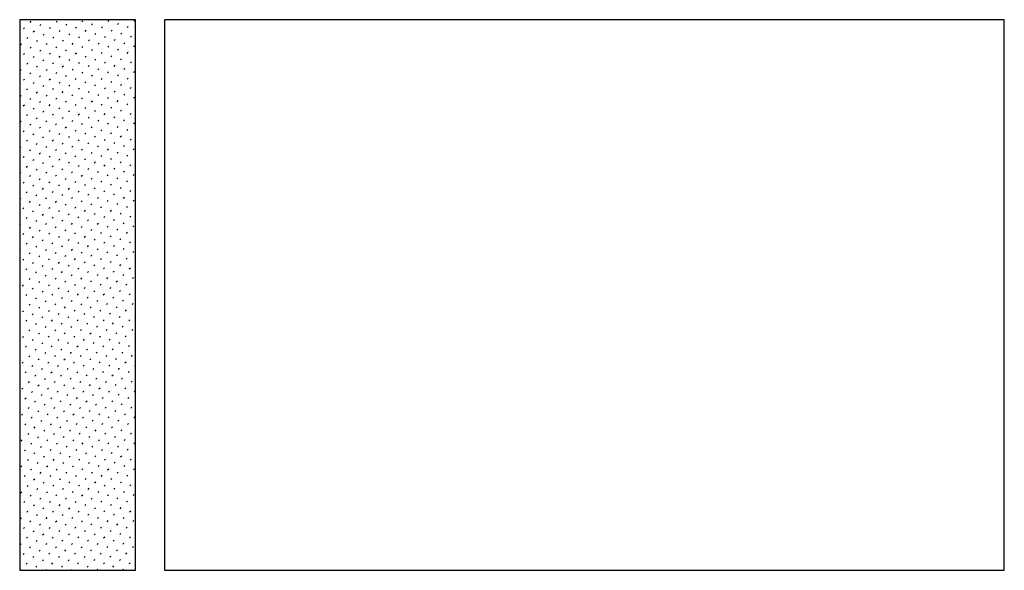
# Model space of a CAD drawing. Extents: x 0 to 119, y 0 to 84.
# Drawn here: x 71.292 to 72.652, y 64.772 to 65.532 of the extents above; entities that cross this region are included whole.
import ezdxf

# ---------------------------------------------------------------- set-up
doc = ezdxf.new("R2010")
doc.units = 0
doc.header["$MEASUREMENT"] = 0
doc.layers.add('9', color=8, linetype='CONTINUOUS')

msp = doc.modelspace()

# ---------------------------------------------------------------- linework, layer by layer
at = {"layer": '9', "color": 8, "linetype": 'Continuous'}
for p, q in [((71.306206, 65.528676), (71.30762, 65.53009)), ((71.319606, 65.524398), (71.32102, 65.525812)), ((71.341986, 65.5291), (71.3434, 65.530515)), ((71.355385, 65.524822), (71.3568, 65.526237)), ((71.377765, 65.529525), (71.379179, 65.530939)), ((71.391165, 65.525247), (71.392579, 65.526661)), ((71.413545, 65.529949), (71.414959, 65.531363)), ((71.426945, 65.525671), (71.428359, 65.527085)), ((71.449324, 65.530373), (71.450739, 65.531787)), ((71.29179, 65.51426), (71.29179, 65.51426)), ((71.297226, 65.519696), (71.29864, 65.52111)), ((71.310625, 65.515418), (71.31204, 65.516832)), ((71.324025, 65.51114), (71.325439, 65.512554)), ((71.333005, 65.52012), (71.33442, 65.521534)), ((71.346405, 65.515842), (71.347819, 65.517256)), ((71.359805, 65.511564), (71.361219, 65.512978)), ((71.368785, 65.520544), (71.370199, 65.521959)), ((71.382185, 65.516266), (71.383599, 65.517681)), ((71.395584, 65.511988), (71.396999, 65.513403)), ((71.404565, 65.520969), (71.405979, 65.522383)), ((71.417964, 65.516691), (71.419378, 65.518105)), ((71.431364, 65.512413), (71.432778, 65.513827)), ((71.440344, 65.521393), (71.441758, 65.522807)), ((71.292665, 65.497457), (71.294079, 65.498872)), ((71.301645, 65.506438), (71.303059, 65.507852)), ((71.315045, 65.50216), (71.316459, 65.503574)), ((71.328445, 65.497882), (71.329859, 65.499296)), ((71.337425, 65.506862), (71.338839, 65.508276)), ((71.350824, 65.502584), (71.352239, 65.503998)), ((71.364224, 65.498306), (71.365638, 65.49972)), ((71.373204, 65.507286), (71.374619, 65.5087)), ((71.386604, 65.503008), (71.388018, 65.504422)), ((71.400004, 65.49873), (71.401418, 65.500144)), ((71.408984, 65.50771), (71.410398, 65.509125)), ((71.422384, 65.503432), (71.423798, 65.504847)), ((71.435783, 65.499154), (71.437198, 65.500569)), ((71.444764, 65.508135), (71.446178, 65.509549)), ((71.447215, 65.510586), (71.447215, 65.510586)), ((71.29179, 65.496583), (71.29179, 65.496583)), ((71.297084, 65.484199), (71.298499, 65.485613)), ((71.306065, 65.493179), (71.307479, 65.494594)), ((71.319464, 65.488901), (71.320878, 65.490316)), ((71.332864, 65.484623), (71.334278, 65.486038)), ((71.341844, 65.493604), (71.343258, 65.495018)), ((71.355244, 65.489326), (71.356658, 65.49074)), ((71.368644, 65.485048), (71.370058, 65.486462)), ((71.377624, 65.494028), (71.379038, 65.495442)), ((71.391023, 65.48975), (71.392438, 65.491164)), ((71.404423, 65.485472), (71.405837, 65.486886)), ((71.413403, 65.494452), (71.414818, 65.495866)), ((71.426803, 65.490174), (71.428217, 65.491588)), ((71.440203, 65.485896), (71.441617, 65.48731)), ((71.442501, 65.488194), (71.442501, 65.488194)), ((71.449183, 65.494876), (71.450597, 65.496291)), ((71.29179, 65.478905), (71.29179, 65.478905)), ((71.301504, 65.470941), (71.302918, 65.472355)), ((71.310484, 65.479921), (71.311898, 65.481335)), ((71.323884, 65.475643), (71.325298, 65.477057)), ((71.337283, 65.471365), (71.338698, 65.472779)), ((71.346264, 65.480345), (71.347678, 65.48176)), ((71.359663, 65.476067), (71.361078, 65.477482)), ((71.373063, 65.471789), (71.374477, 65.473204)), ((71.382043, 65.48077), (71.383457, 65.482184)), ((71.395443, 65.476492), (71.396857, 65.477906)), ((71.408843, 65.472214), (71.410257, 65.473628)), ((71.417823, 65.481194), (71.419237, 65.482608)), ((71.431223, 65.476916), (71.432637, 65.47833)), ((71.444622, 65.472638), (71.446036, 65.474052)), ((71.29179, 65.461227), (71.29179, 65.461227)), ((71.292524, 65.461961), (71.293938, 65.463375)), ((71.305923, 65.457683), (71.307337, 65.459097)), ((71.314903, 65.466663), (71.316318, 65.468077)), ((71.328303, 65.462385), (71.329717, 65.463799)), ((71.341703, 65.458107), (71.343117, 65.459521)), ((71.350683, 65.467087), (71.352097, 65.468501)), ((71.364083, 65.462809), (71.365497, 65.464223)), ((71.377482, 65.458531), (71.378897, 65.459945)), ((71.386463, 65.467511), (71.387877, 65.468926)), ((71.399862, 65.463233), (71.401277, 65.464648)), ((71.413262, 65.458955), (71.414676, 65.46037)), ((71.422242, 65.467936), (71.423656, 65.46935)), ((71.435642, 65.463658), (71.437056, 65.465072)), ((71.437787, 65.465802), (71.437787, 65.465802)), ((71.449042, 65.45938), (71.450456, 65.460794)), ((71.29179, 65.44355), (71.29179, 65.44355)), ((71.296943, 65.448702), (71.298357, 65.450117)), ((71.310343, 65.444424), (71.311757, 65.445839)), ((71.319323, 65.453405), (71.320737, 65.454819)), ((71.332723, 65.449127), (71.334137, 65.450541)), ((71.346122, 65.444849), (71.347536, 65.446263)), ((71.355102, 65.453829), (71.356517, 65.455243)), ((71.368502, 65.449551), (71.369916, 65.450965)), ((71.381902, 65.445273), (71.383316, 65.446687)), ((71.390882, 65.454253), (71.392296, 65.455667)), ((71.404282, 65.449975), (71.405696, 65.451389)), ((71.417681, 65.445697), (71.419096, 65.447111)), ((71.426662, 65.454677), (71.428076, 65.456092)), ((71.433073, 65.443411), (71.433073, 65.443411)), ((71.440061, 65.450399), (71.441476, 65.451814)), ((71.301362, 65.435444), (71.302777, 65.436858)), ((71.314762, 65.431166), (71.316176, 65.43258)), ((71.323742, 65.440146), (71.325156, 65.441561)), ((71.337142, 65.435868), (71.338556, 65.437283)), ((71.350542, 65.43159), (71.351956, 65.433005)), ((71.359522, 65.440571), (71.360936, 65.441985)), ((71.372922, 65.436293), (71.374336, 65.437707)), ((71.386321, 65.432015), (71.387735, 65.433429)), ((71.395301, 65.440995), (71.396716, 65.442409)), ((71.408701, 65.436717), (71.410115, 65.438131)), ((71.422101, 65.432439), (71.423515, 65.433853)), ((71.431081, 65.441419), (71.432495, 65.442833)), ((71.444481, 65.437141), (71.445895, 65.438555)), ((71.29179, 65.425872), (71.29179, 65.425872)), ((71.292382, 65.426464), (71.293796, 65.427878)), ((71.305782, 65.422186), (71.307196, 65.4236)), ((71.319181, 65.417908), (71.320596, 65.419322)), ((71.328162, 65.426888), (71.329576, 65.428302)), ((71.341561, 65.42261), (71.342976, 65.424024)), ((71.354961, 65.418332), (71.356375, 65.419746)), ((71.363941, 65.427312), (71.365356, 65.428727)), ((71.377341, 65.423034), (71.378755, 65.424449)), ((71.390741, 65.418756), (71.392155, 65.420171)), ((71.399721, 65.427737), (71.401135, 65.429151)), ((71.413121, 65.423459), (71.414535, 65.424873)), ((71.42652, 65.419181), (71.427934, 65.420595)), ((71.428359, 65.421019), (71.428359, 65.421019)), ((71.4355, 65.428161), (71.436915, 65.429575)), ((71.43992, 65.414903), (71.441334, 65.416317)), ((71.4489, 65.423883), (71.450314, 65.425297)), ((71.29179, 65.408194), (71.29179, 65.408194)), ((71.296802, 65.413206), (71.298216, 65.41462)), ((71.310201, 65.408928), (71.311615, 65.410342)), ((71.323601, 65.40465), (71.325015, 65.406064)), ((71.332581, 65.41363), (71.333995, 65.415044)), ((71.345981, 65.409352), (71.347395, 65.410766)), ((71.35938, 65.405074), (71.360795, 65.406488)), ((71.368361, 65.414054), (71.369775, 65.415468)), ((71.38176, 65.409776), (71.383175, 65.41119)), ((71.39516, 65.405498), (71.396574, 65.406912)), ((71.40414, 65.414478), (71.405555, 65.415893)), ((71.40856, 65.40122), (71.409974, 65.402634)), ((71.41754, 65.4102), (71.418954, 65.411615)), ((71.43094, 65.405922), (71.432354, 65.407337)), ((71.444339, 65.401644), (71.445754, 65.403059)), ((71.29179, 65.390517), (71.29179, 65.390517)), ((71.292241, 65.390967), (71.293655, 65.392381)), ((71.301221, 65.399947), (71.302635, 65.401361)), ((71.314621, 65.395669), (71.316035, 65.397084)), ((71.32802, 65.391391), (71.329434, 65.392806)), ((71.337001, 65.400372), (71.338415, 65.401786)), ((71.3504, 65.396094), (71.351814, 65.397508)), ((71.3638, 65.391816), (71.365214, 65.39323)), ((71.37278, 65.400796), (71.374194, 65.40221)), ((71.3772, 65.387538), (71.378614, 65.388952)), ((71.38618, 65.396518), (71.387594, 65.397932)), ((71.399579, 65.39224), (71.400994, 65.393654)), ((71.412979, 65.387962), (71.414393, 65.389376)), ((71.421959, 65.396942), (71.423374, 65.398356)), ((71.423645, 65.398627), (71.423645, 65.398627)), ((71.435359, 65.392664), (71.436773, 65.394078)), ((71.448759, 65.388386), (71.450173, 65.3898)), ((71.29666, 65.377709), (71.298074, 65.379123)), ((71.30564, 65.386689), (71.307055, 65.388103)), ((71.31904, 65.382411), (71.320454, 65.383825)), ((71.33244, 65.378133), (71.333854, 65.379547)), ((71.34142, 65.387113), (71.342834, 65.388528)), ((71.345839, 65.373855), (71.347254, 65.375269)), ((71.35482, 65.382835), (71.356234, 65.38425)), ((71.368219, 65.378557), (71.369634, 65.379972)), ((71.381619, 65.374279), (71.383033, 65.375694)), ((71.390599, 65.38326), (71.392013, 65.384674)), ((71.403999, 65.378982), (71.405413, 65.380396)), ((71.417399, 65.374704), (71.418813, 65.376118)), ((71.418931, 65.376236), (71.418931, 65.376236)), ((71.426379, 65.383684), (71.427793, 65.385098)), ((71.439778, 65.379406), (71.441193, 65.38082)), ((71.29179, 65.372839), (71.29179, 65.372839)), ((71.301079, 65.364451), (71.302494, 65.365865)), ((71.31006, 65.373431), (71.311474, 65.374845)), ((71.323459, 65.369153), (71.324874, 65.370567)), ((71.336859, 65.364875), (71.338273, 65.366289)), ((71.350259, 65.360597), (71.351673, 65.362011)), ((71.359239, 65.369577), (71.360653, 65.370991)), ((71.372639, 65.365299), (71.374053, 65.366713)), ((71.386038, 65.361021), (71.387453, 65.362435)), ((71.395019, 65.370001), (71.396433, 65.371416)), ((71.408418, 65.365723), (71.409833, 65.367138)), ((71.421818, 65.361445), (71.423232, 65.36286)), ((71.430798, 65.370426), (71.432212, 65.37184)), ((71.444198, 65.366148), (71.445612, 65.367562)), ((71.29179, 65.355161), (71.29179, 65.355161)), ((71.292099, 65.35547), (71.293513, 65.356884)), ((71.305499, 65.351192), (71.306913, 65.352606)), ((71.314479, 65.360173), (71.315893, 65.361587)), ((71.318899, 65.346914), (71.320313, 65.348328)), ((71.327879, 65.355895), (71.329293, 65.357309)), ((71.341279, 65.351617), (71.342693, 65.353031)), ((71.354678, 65.347339), (71.356092, 65.348753)), ((71.363658, 65.356319), (71.365073, 65.357733)), ((71.377058, 65.352041), (71.378472, 65.353455)), ((71.390458, 65.347763), (71.391872, 65.349177)), ((71.399438, 65.356743), (71.400852, 65.358157)), ((71.412838, 65.352465), (71.414217, 65.353844)), ((71.414217, 65.353844), (71.414252, 65.353879)), ((71.426237, 65.348187), (71.427652, 65.349601)), ((71.435218, 65.357167), (71.436632, 65.358582)), ((71.448617, 65.352889), (71.450032, 65.354304)), ((71.29179, 65.337484), (71.29179, 65.337484)), ((71.296519, 65.342212), (71.297933, 65.343626)), ((71.309918, 65.337934), (71.311333, 65.339348)), ((71.323318, 65.333656), (71.324732, 65.33507)), ((71.332298, 65.342636), (71.333712, 65.34405)), ((71.345698, 65.338358), (71.347112, 65.339772)), ((71.359098, 65.33408), (71.360512, 65.335495)), ((71.368078, 65.343061), (71.369492, 65.344475)), ((71.381478, 65.338783), (71.382892, 65.340197)), ((71.394877, 65.334505), (71.396291, 65.335919)), ((71.403857, 65.343485), (71.405272, 65.344899)), ((71.417257, 65.339207), (71.418671, 65.340621)), ((71.430657, 65.334929), (71.432071, 65.336343)), ((71.439637, 65.343909), (71.441051, 65.345323)), ((71.291958, 65.319974), (71.293372, 65.321388)), ((71.300938, 65.328954), (71.302352, 65.330368)), ((71.314338, 65.324676), (71.315752, 65.32609)), ((71.327737, 65.320398), (71.329152, 65.321812)), ((71.336718, 65.329378), (71.338132, 65.330792)), ((71.350117, 65.3251), (71.351532, 65.326514)), ((71.363517, 65.320822), (71.364931, 65.322236)), ((71.372497, 65.329802), (71.373911, 65.331217)), ((71.385897, 65.325524), (71.387311, 65.326939)), ((71.399297, 65.321246), (71.400711, 65.322661)), ((71.408277, 65.330227), (71.409503, 65.331452)), ((71.409503, 65.331452), (71.409691, 65.331641)), ((71.421677, 65.325949), (71.423091, 65.327363)), ((71.435076, 65.321671), (71.43649, 65.323085)), ((71.444056, 65.330651), (71.445471, 65.332065)), ((71.29179, 65.319806), (71.29179, 65.319806)), ((71.296377, 65.306715), (71.297791, 65.308129)), ((71.305357, 65.315696), (71.306772, 65.31711)), ((71.318757, 65.311418), (71.320171, 65.312832)), ((71.332157, 65.30714), (71.333571, 65.308554)), ((71.341137, 65.31612), (71.342551, 65.317534)), ((71.354537, 65.311842), (71.355951, 65.313256)), ((71.367936, 65.307564), (71.369351, 65.308978)), ((71.376917, 65.316544), (71.378331, 65.317958)), ((71.390316, 65.312266), (71.391731, 65.31368)), ((71.403716, 65.307988), (71.404788, 65.30906)), ((71.404788, 65.30906), (71.40513, 65.309402)), ((71.412696, 65.316968), (71.414111, 65.318383)), ((71.426096, 65.31269), (71.42751, 65.314105)), ((71.439496, 65.308412), (71.44091, 65.309827)), ((71.448476, 65.317393), (71.44989, 65.318807)), ((71.29179, 65.302128), (71.29179, 65.302128)), ((71.300797, 65.293457), (71.302211, 65.294871)), ((71.309777, 65.302437), (71.311191, 65.303851)), ((71.323177, 65.298159), (71.324591, 65.299573)), ((71.336576, 65.293881), (71.33799, 65.295295)), ((71.345557, 65.302862), (71.346971, 65.304276)), ((71.358956, 65.298584), (71.36037, 65.299998)), ((71.372356, 65.294306), (71.37377, 65.29572)), ((71.381336, 65.303286), (71.38275, 65.3047)), ((71.394736, 65.299008), (71.39615, 65.300422)), ((71.408135, 65.29473), (71.40955, 65.296144)), ((71.417116, 65.30371), (71.41853, 65.305124)), ((71.430515, 65.299432), (71.43193, 65.300846)), ((71.443915, 65.295154), (71.445329, 65.296568)), ((71.29179, 65.284451), (71.29179, 65.284451)), ((71.291816, 65.284477), (71.293231, 65.285891)), ((71.305216, 65.280199), (71.30663, 65.281613)), ((71.314196, 65.289179), (71.315611, 65.290593)), ((71.327596, 65.284901), (71.32901, 65.286315)), ((71.340996, 65.280623), (71.34241, 65.282037)), ((71.349976, 65.289603), (71.35139, 65.291017)), ((71.363376, 65.285325), (71.36479, 65.286739)), ((71.376775, 65.281047), (71.378189, 65.282461)), ((71.385756, 65.290028), (71.38717, 65.291442)), ((71.399155, 65.28575), (71.400074, 65.286669)), ((71.400074, 65.286669), (71.400569, 65.287164)), ((71.412555, 65.281472), (71.413969, 65.282886)), ((71.421535, 65.290452), (71.422949, 65.291866)), ((71.434935, 65.286174), (71.436349, 65.287588)), ((71.448334, 65.281896), (71.449749, 65.28331)), ((71.29179, 65.266773), (71.29179, 65.266773)), ((71.296236, 65.271218), (71.29765, 65.272633)), ((71.309635, 65.26694), (71.31105, 65.268355)), ((71.318616, 65.275921), (71.32003, 65.277335)), ((71.332015, 65.271643), (71.33343, 65.273057)), ((71.345415, 65.267365), (71.346829, 65.268779)), ((71.354395, 65.276345), (71.35581, 65.277759)), ((71.367795, 65.272067), (71.369209, 65.273481)), ((71.381195, 65.267789), (71.382609, 65.269203)), ((71.390175, 65.276769), (71.391589, 65.278183)), ((71.403575, 65.272491), (71.404989, 65.273906)), ((71.416974, 65.268213), (71.418389, 65.269628)), ((71.425955, 65.277194), (71.427369, 65.278608)), ((71.439354, 65.272916), (71.440768, 65.27433)), ((71.300655, 65.25796), (71.302069, 65.259374)), ((71.314055, 65.253682), (71.315469, 65.255096)), ((71.323035, 65.262663), (71.324449, 65.264077)), ((71.336435, 65.258385), (71.337849, 65.259799)), ((71.349835, 65.254107), (71.351249, 65.255521)), ((71.358815, 65.263087), (71.360229, 65.264501)), ((71.372214, 65.258809), (71.373629, 65.260223)), ((71.385614, 65.254531), (71.387028, 65.255945)), ((71.394594, 65.263511), (71.39536, 65.264277)), ((71.39536, 65.264277), (71.396009, 65.264925)), ((71.407994, 65.259233), (71.409408, 65.260647)), ((71.421394, 65.254955), (71.422808, 65.256369)), ((71.430374, 65.263935), (71.431788, 65.26535)), ((71.443774, 65.259657), (71.445188, 65.261072)), ((71.29179, 65.249095), (71.293089, 65.250394)), ((71.305075, 65.244702), (71.306489, 65.246116)), ((71.318474, 65.240424), (71.319889, 65.241838)), ((71.327455, 65.249404), (71.328869, 65.250818)), ((71.340854, 65.245126), (71.342268, 65.24654)), ((71.354254, 65.240848), (71.355668, 65.242262)), ((71.363234, 65.249829), (71.364648, 65.251243)), ((71.376634, 65.245551), (71.378048, 65.246965)), ((71.390034, 65.241273), (71.390646, 65.241885)), ((71.390646, 65.241885), (71.391448, 65.242687)), ((71.399014, 65.250253), (71.400428, 65.251667)), ((71.412413, 65.245975), (71.413828, 65.247389)), ((71.425813, 65.241697), (71.427227, 65.243111)), ((71.434793, 65.250677), (71.436208, 65.252091)), ((71.448193, 65.246399), (71.449607, 65.247813)), ((71.29179, 65.231418), (71.29179, 65.231418)), ((71.296094, 65.235722), (71.297509, 65.237136)), ((71.309494, 65.231444), (71.310908, 65.232858)), ((71.322894, 65.227166), (71.324308, 65.22858)), ((71.331874, 65.236146), (71.333288, 65.23756)), ((71.345274, 65.231868), (71.346688, 65.233282)), ((71.358673, 65.22759), (71.360088, 65.229004)), ((71.367654, 65.23657), (71.369068, 65.237984)), ((71.381053, 65.232292), (71.382467, 65.233706)), ((71.394453, 65.228014), (71.395867, 65.229428)), ((71.403433, 65.236995), (71.404847, 65.238409)), ((71.416833, 65.232717), (71.418247, 65.234131)), ((71.430233, 65.228439), (71.431647, 65.229853)), ((71.439213, 65.237419), (71.440627, 65.238833)), ((71.29179, 65.21374), (71.292948, 65.214897)), ((71.300514, 65.222463), (71.301928, 65.223878)), ((71.313913, 65.218185), (71.315328, 65.2196)), ((71.327313, 65.213907), (71.328727, 65.215322)), ((71.336293, 65.222888), (71.337708, 65.224302)), ((71.349693, 65.21861), (71.351107, 65.220024)), ((71.363093, 65.214332), (71.364507, 65.215746)), ((71.372073, 65.223312), (71.373487, 65.224726)), ((71.385473, 65.219034), (71.385932, 65.219494)), ((71.385932, 65.219494), (71.386887, 65.220448)), ((71.398872, 65.214756), (71.400287, 65.21617)), ((71.407853, 65.223736), (71.409267, 65.22515)), ((71.421252, 65.219458), (71.422667, 65.220872)), ((71.434652, 65.21518), (71.436066, 65.216594)), ((71.443632, 65.224161), (71.445046, 65.225575)), ((71.44791, 65.210761), (71.449324, 65.212175)), ((71.295953, 65.200225), (71.297367, 65.201639)), ((71.304933, 65.209205), (71.306347, 65.210619)), ((71.318333, 65.204927), (71.319747, 65.206341)), ((71.331733, 65.200649), (71.333147, 65.202063)), ((71.340713, 65.209629), (71.342127, 65.211044)), ((71.354113, 65.205351), (71.355527, 65.206766)), ((71.367512, 65.201074), (71.368926, 65.202488)), ((71.376492, 65.210054), (71.377907, 65.211468)), ((71.389892, 65.205776), (71.391306, 65.20719)), ((71.403292, 65.201498), (71.404706, 65.202912)), ((71.412272, 65.210478), (71.413686, 65.211892)), ((71.416691, 65.19722), (71.418106, 65.198634)), ((71.425672, 65.2062), (71.427086, 65.207614)), ((71.43893, 65.201781), (71.440344, 65.203195)), ((71.29179, 65.196062), (71.29179, 65.196062)), ((71.300372, 65.186967), (71.301787, 65.188381)), ((71.309353, 65.195947), (71.310767, 65.197361)), ((71.322752, 65.191669), (71.324167, 65.193083)), ((71.336152, 65.187391), (71.337566, 65.188805)), ((71.345132, 65.196371), (71.346546, 65.197785)), ((71.358532, 65.192093), (71.359946, 65.193507)), ((71.371932, 65.187815), (71.373346, 65.189229)), ((71.380912, 65.196796), (71.381218, 65.197102)), ((71.381218, 65.197102), (71.382326, 65.19821)), ((71.385331, 65.183537), (71.386745, 65.184951)), ((71.394312, 65.192518), (71.395726, 65.193932)), ((71.407711, 65.18824), (71.409125, 65.189654)), ((71.420969, 65.18382), (71.422384, 65.185234)), ((71.42995, 65.1928), (71.431364, 65.194215)), ((71.443208, 65.188381), (71.444622, 65.189795)), ((71.29179, 65.178385), (71.292806, 65.179401)), ((71.304792, 65.173708), (71.306206, 65.175123)), ((71.313772, 65.182689), (71.315186, 65.184103)), ((71.327172, 65.178411), (71.328586, 65.179825)), ((71.340571, 65.174133), (71.341986, 65.175547)), ((71.349552, 65.183113), (71.350966, 65.184527)), ((71.353971, 65.169855), (71.355385, 65.171269)), ((71.362951, 65.178835), (71.364366, 65.180249)), ((71.376351, 65.174557), (71.376504, 65.17471)), ((71.376504, 65.17471), (71.377765, 65.175971)), ((71.389751, 65.170279), (71.391165, 65.171693)), ((71.398731, 65.179259), (71.400145, 65.180673)), ((71.411989, 65.17484), (71.413403, 65.176254)), ((71.425247, 65.17042), (71.426662, 65.171835)), ((71.434228, 65.179401), (71.435642, 65.180815)), ((71.447486, 65.174981), (71.4489, 65.176395)), ((71.29179, 65.160707), (71.29179, 65.160707)), ((71.295812, 65.164728), (71.297226, 65.166142)), ((71.309211, 65.16045), (71.310625, 65.161864)), ((71.318191, 65.16943), (71.319606, 65.170845)), ((71.331591, 65.165152), (71.333005, 65.166567)), ((71.344991, 65.160874), (71.346405, 65.162289)), ((71.358391, 65.156596), (71.359805, 65.158011)), ((71.367371, 65.165577), (71.368785, 65.166991)), ((71.38077, 65.161299), (71.382185, 65.162713)), ((71.394029, 65.156879), (71.395443, 65.158294)), ((71.403009, 65.16586), (71.404423, 65.167274)), ((71.416267, 65.16144), (71.417681, 65.162854)), ((71.429525, 65.157021), (71.43094, 65.158435)), ((71.438506, 65.166001), (71.43992, 65.167415)), ((71.451764, 65.161582), (71.45179, 65.161608)), ((71.300231, 65.15147), (71.301645, 65.152884)), ((71.313631, 65.147192), (71.315045, 65.148606)), ((71.322611, 65.156172), (71.324025, 65.157586)), ((71.32703, 65.142914), (71.328445, 65.144328)), ((71.336011, 65.151894), (71.337425, 65.153308)), ((71.34941, 65.147616), (71.350824, 65.14903)), ((71.36281, 65.143338), (71.364224, 65.144752)), ((71.37179, 65.152318), (71.373204, 65.153733)), ((71.37179, 65.152318), (71.37179, 65.152318)), ((71.385048, 65.147899), (71.386463, 65.149313)), ((71.398307, 65.14348), (71.399721, 65.144894)), ((71.407287, 65.15246), (71.408701, 65.153874)), ((71.420545, 65.14804), (71.421959, 65.149455)), ((71.433803, 65.143621), (71.435218, 65.145035)), ((71.442784, 65.152601), (71.444198, 65.154016)), ((71.29179, 65.143029), (71.292665, 65.143904)), ((71.29567, 65.129231), (71.297084, 65.130646)), ((71.30465, 65.138212), (71.306065, 65.139626)), ((71.31805, 65.133934), (71.319464, 65.135348)), ((71.33145, 65.129656), (71.332864, 65.13107)), ((71.34043, 65.138636), (71.341844, 65.14005)), ((71.35383, 65.134358), (71.355244, 65.135772)), ((71.367088, 65.129939), (71.368502, 65.131353)), ((71.376068, 65.138919), (71.377482, 65.140333)), ((71.389326, 65.134499), (71.390741, 65.135914)), ((71.402585, 65.13008), (71.403999, 65.131494)), ((71.411565, 65.13906), (71.412979, 65.140474)), ((71.424823, 65.134641), (71.426237, 65.136055)), ((71.438081, 65.130221), (71.439496, 65.131636)), ((71.447062, 65.139202), (71.448476, 65.140616)), ((71.29179, 65.125351), (71.29179, 65.125351)), ((71.30009, 65.115973), (71.301504, 65.117387)), ((71.30907, 65.124953), (71.310484, 65.126368)), ((71.322469, 65.120675), (71.323884, 65.12209)), ((71.335869, 65.116397), (71.337283, 65.117812)), ((71.344849, 65.125378), (71.346264, 65.126792)), ((71.358108, 65.120958), (71.359522, 65.122373)), ((71.367076, 65.129927), (71.367076, 65.129927)), ((71.371366, 65.116539), (71.37278, 65.117953)), ((71.380346, 65.125519), (71.38176, 65.126933)), ((71.393604, 65.1211), (71.395019, 65.122514)), ((71.406863, 65.11668), (71.408277, 65.118095)), ((71.415843, 65.125661), (71.417257, 65.127075)), ((71.429101, 65.121241), (71.430515, 65.122655)), ((71.442359, 65.116822), (71.443774, 65.118236)), ((71.45134, 65.125802), (71.45179, 65.126252)), ((71.29179, 65.107674), (71.292524, 65.108407)), ((71.304509, 65.102715), (71.305923, 65.104129)), ((71.313489, 65.111695), (71.314903, 65.113109)), ((71.326889, 65.107417), (71.328303, 65.108831)), ((71.340147, 65.102998), (71.341561, 65.104412)), ((71.349127, 65.111978), (71.350542, 65.113392)), ((71.362362, 65.107535), (71.362362, 65.107535)), ((71.362386, 65.107559), (71.3638, 65.108973)), ((71.375644, 65.103139), (71.377058, 65.104553)), ((71.384624, 65.112119), (71.386038, 65.113534)), ((71.397882, 65.1077), (71.399297, 65.109114)), ((71.411141, 65.103281), (71.412555, 65.104695)), ((71.420121, 65.112261), (71.421535, 65.113675)), ((71.433379, 65.107841), (71.434793, 65.109256)), ((71.446637, 65.103422), (71.448052, 65.104836)), ((71.29179, 65.089996), (71.29179, 65.089996)), ((71.295529, 65.093735), (71.296943, 65.095149)), ((71.308928, 65.089457), (71.310343, 65.090871)), ((71.317909, 65.098437), (71.319323, 65.099851)), ((71.331167, 65.094018), (71.332581, 65.095432)), ((71.344425, 65.089598), (71.345839, 65.091012)), ((71.353405, 65.098578), (71.35482, 65.099993)), ((71.366664, 65.094159), (71.368078, 65.095573)), ((71.379922, 65.08974), (71.381336, 65.091154)), ((71.388902, 65.09872), (71.390316, 65.100134)), ((71.40216, 65.0943), (71.403575, 65.095715)), ((71.415419, 65.089881), (71.416833, 65.091295)), ((71.424399, 65.098861), (71.425813, 65.100275)), ((71.437657, 65.094442), (71.439071, 65.095856)), ((71.450915, 65.090022), (71.45179, 65.090897)), ((71.299948, 65.080476), (71.301362, 65.081891)), ((71.313206, 65.076057), (71.314621, 65.077471)), ((71.322187, 65.085037), (71.323601, 65.086451)), ((71.335445, 65.080618), (71.336859, 65.082032)), ((71.348703, 65.076198), (71.350117, 65.077613)), ((71.357648, 65.085143), (71.357648, 65.085143)), ((71.357683, 65.085179), (71.359098, 65.086593)), ((71.370942, 65.080759), (71.372356, 65.082173)), ((71.3842, 65.07634), (71.385614, 65.077754)), ((71.39318, 65.08532), (71.394594, 65.086734)), ((71.406438, 65.080901), (71.407853, 65.082315)), ((71.419697, 65.076481), (71.421111, 65.077896)), ((71.428677, 65.085462), (71.430091, 65.086876)), ((71.441935, 65.081042), (71.443349, 65.082456)), ((71.29179, 65.072318), (71.292382, 65.07291)), ((71.304226, 65.067077), (71.30564, 65.068491)), ((71.317484, 65.062657), (71.318899, 65.064072)), ((71.326465, 65.071638), (71.327879, 65.073052)), ((71.339723, 65.067218), (71.341137, 65.068632)), ((71.352934, 65.062752), (71.352934, 65.062752)), ((71.352981, 65.062799), (71.354395, 65.064213)), ((71.361961, 65.071779), (71.363376, 65.073193)), ((71.37522, 65.06736), (71.376634, 65.068774)), ((71.388478, 65.06294), (71.389892, 65.064354)), ((71.397458, 65.07192), (71.398872, 65.073335)), ((71.410716, 65.067501), (71.412131, 65.068915)), ((71.423975, 65.063082), (71.425389, 65.064496)), ((71.432955, 65.072062), (71.434369, 65.073476)), ((71.446213, 65.067642), (71.447627, 65.069057)), ((71.29179, 65.054641), (71.29179, 65.054641)), ((71.295246, 65.058097), (71.29666, 65.059511)), ((71.308504, 65.053677), (71.309918, 65.055091)), ((71.321762, 65.049258), (71.323177, 65.050672)), ((71.330743, 65.058238), (71.332157, 65.059652)), ((71.344001, 65.053819), (71.345415, 65.055233)), ((71.357259, 65.049399), (71.358673, 65.050813)), ((71.366239, 65.058379), (71.367654, 65.059794)), ((71.379498, 65.05396), (71.380912, 65.055374)), ((71.392756, 65.049541), (71.39417, 65.050955)), ((71.401736, 65.058521), (71.40315, 65.059935)), ((71.414994, 65.054101), (71.416409, 65.055516)), ((71.428253, 65.049682), (71.429667, 65.051096)), ((71.437233, 65.058662), (71.438647, 65.060076)), ((71.450491, 65.054243), (71.45179, 65.055542)), ((71.29179, 65.036963), (71.291958, 65.037131)), ((71.299524, 65.044697), (71.300938, 65.046111)), ((71.312782, 65.040277), (71.314196, 65.041692)), ((71.32604, 65.035858), (71.327455, 65.037272)), ((71.335021, 65.044838), (71.336435, 65.046252)), ((71.34822, 65.04036), (71.34822, 65.04036)), ((71.348279, 65.040419), (71.349693, 65.041833)), ((71.361537, 65.035999), (71.362951, 65.037414)), ((71.370517, 65.04498), (71.371932, 65.046394)), ((71.383776, 65.04056), (71.38519, 65.041974)), ((71.397034, 65.036141), (71.398448, 65.037555)), ((71.406014, 65.045121), (71.407428, 65.046535)), ((71.419272, 65.040702), (71.420687, 65.042116)), ((71.432531, 65.036282), (71.433945, 65.037696)), ((71.441511, 65.045263), (71.442925, 65.046677)), ((71.294822, 65.022317), (71.296236, 65.023731)), ((71.303802, 65.031297), (71.305216, 65.032711)), ((71.31706, 65.026878), (71.318474, 65.028292)), ((71.330318, 65.022458), (71.331733, 65.023873)), ((71.339299, 65.031439), (71.340713, 65.032853)), ((71.352557, 65.027019), (71.353971, 65.028433)), ((71.365815, 65.0226), (71.367229, 65.024014)), ((71.374795, 65.03158), (71.37621, 65.032994)), ((71.388054, 65.027161), (71.389468, 65.028575)), ((71.401312, 65.022741), (71.402726, 65.024155)), ((71.410292, 65.031721), (71.411706, 65.033136)), ((71.42355, 65.027302), (71.424965, 65.028716)), ((71.436809, 65.022883), (71.438223, 65.024297)), ((71.445789, 65.031863), (71.447203, 65.033277)), ((71.29179, 65.019285), (71.29179, 65.019285)), ((71.2991, 65.008917), (71.300514, 65.010331)), ((71.30808, 65.017897), (71.309494, 65.019312)), ((71.321338, 65.013478), (71.322752, 65.014892)), ((71.334596, 65.009059), (71.336011, 65.010473)), ((71.343506, 65.017968), (71.343506, 65.017968)), ((71.343577, 65.018039), (71.344991, 65.019453)), ((71.356835, 65.013619), (71.358249, 65.015034)), ((71.370093, 65.0092), (71.371507, 65.010614)), ((71.379073, 65.01818), (71.380488, 65.019595)), ((71.392332, 65.013761), (71.393746, 65.015175)), ((71.40559, 65.009341), (71.407004, 65.010756)), ((71.41457, 65.018322), (71.415984, 65.019736)), ((71.427828, 65.013902), (71.429243, 65.015317)), ((71.441087, 65.009483), (71.442501, 65.010897)), ((71.450067, 65.018463), (71.451481, 65.019877)), ((71.29179, 65.001608), (71.29179, 65.001608)), ((71.303378, 64.995518), (71.304792, 64.996932)), ((71.312358, 65.004498), (71.313772, 65.005912)), ((71.325616, 65.000078), (71.32703, 65.001493)), ((71.338792, 64.995576), (71.338792, 64.995576)), ((71.338874, 64.995659), (71.340289, 64.997073)), ((71.347855, 65.004639), (71.349269, 65.006053)), ((71.361113, 65.00022), (71.362527, 65.001634)), ((71.374371, 64.9958), (71.375785, 64.997215)), ((71.383351, 65.004781), (71.384766, 65.006195)), ((71.39661, 65.000361), (71.398024, 65.001775)), ((71.409868, 64.995942), (71.411282, 64.997356)), ((71.418848, 65.004922), (71.420262, 65.006336)), ((71.432106, 65.000503), (71.433521, 65.001917)), ((71.445365, 64.996083), (71.446779, 64.997497)), ((71.29179, 64.98393), (71.29179, 64.98393)), ((71.294397, 64.986537), (71.295812, 64.987952)), ((71.307656, 64.982118), (71.30907, 64.983532)), ((71.316636, 64.991098), (71.31805, 64.992512)), ((71.329894, 64.986679), (71.331308, 64.988093)), ((71.343152, 64.982259), (71.344567, 64.983674)), ((71.352133, 64.99124), (71.353547, 64.992654)), ((71.365391, 64.98682), (71.366805, 64.988234)), ((71.378649, 64.982401), (71.380063, 64.983815)), ((71.387629, 64.991381), (71.389044, 64.992795)), ((71.400888, 64.986962), (71.402302, 64.988376)), ((71.414146, 64.982542), (71.41556, 64.983956)), ((71.423126, 64.991522), (71.42454, 64.992937)), ((71.436384, 64.987103), (71.437799, 64.988517)), ((71.449643, 64.982684), (71.451057, 64.984098)), ((71.298675, 64.973138), (71.30009, 64.974552)), ((71.311934, 64.968718), (71.313348, 64.970132)), ((71.320914, 64.977698), (71.322328, 64.979113)), ((71.334078, 64.973185), (71.334078, 64.973185)), ((71.334172, 64.973279), (71.335586, 64.974693)), ((71.34743, 64.96886), (71.348845, 64.970274)), ((71.356411, 64.97784), (71.357825, 64.979254)), ((71.369669, 64.97342), (71.371083, 64.974835)), ((71.382927, 64.969001), (71.384341, 64.970415)), ((71.391907, 64.977981), (71.393322, 64.979396)), ((71.405166, 64.973562), (71.40658, 64.974976)), ((71.418424, 64.969142), (71.419838, 64.970557)), ((71.427404, 64.978123), (71.428818, 64.979537)), ((71.440662, 64.973703), (71.442077, 64.975118)), ((71.29179, 64.966252), (71.29179, 64.966252)), ((71.302953, 64.959738), (71.304368, 64.961152)), ((71.316212, 64.955319), (71.317626, 64.956733)), ((71.325192, 64.964299), (71.326606, 64.965713)), ((71.33845, 64.959879), (71.339864, 64.961294)), ((71.351708, 64.95546), (71.353123, 64.956874)), ((71.360689, 64.96444), (71.362103, 64.965854)), ((71.373947, 64.960021), (71.375361, 64.961435)), ((71.387205, 64.955601), (71.388619, 64.957016)), ((71.396185, 64.964582), (71.3976, 64.965996)), ((71.409444, 64.960162), (71.410858, 64.961576)), ((71.422702, 64.955743), (71.424116, 64.957157)), ((71.431682, 64.964723), (71.433096, 64.966137)), ((71.44494, 64.960304), (71.446355, 64.961718)), ((71.29179, 64.948575), (71.29179, 64.948575)), ((71.293973, 64.950758), (71.295387, 64.952172)), ((71.307231, 64.946338), (71.308646, 64.947752)), ((71.32049, 64.941919), (71.321904, 64.943333)), ((71.329364, 64.950793), (71.329364, 64.950793)), ((71.32947, 64.950899), (71.330884, 64.952313)), ((71.342728, 64.94648), (71.344142, 64.947894)), ((71.355986, 64.94206), (71.357401, 64.943475)), ((71.364967, 64.951041), (71.366381, 64.952455)), ((71.378225, 64.946621), (71.379639, 64.948035)), ((71.391483, 64.942202), (71.392897, 64.943616)), ((71.400463, 64.951182), (71.401878, 64.952596)), ((71.413722, 64.946763), (71.415136, 64.948177)), ((71.42698, 64.942343), (71.428394, 64.943757)), ((71.43596, 64.951323), (71.437374, 64.952738)), ((71.449218, 64.946904), (71.450633, 64.948318)), ((71.29179, 64.930897), (71.29179, 64.930897)), ((71.298251, 64.937358), (71.299665, 64.938772)), ((71.311509, 64.932939), (71.312924, 64.934353)), ((71.32465, 64.928401), (71.32465, 64.928401)), ((71.324768, 64.928519), (71.326182, 64.929933)), ((71.333748, 64.937499), (71.335162, 64.938914)), ((71.347006, 64.93308), (71.34842, 64.934494)), ((71.360264, 64.928661), (71.361679, 64.930075)), ((71.369245, 64.937641), (71.370659, 64.939055)), ((71.382503, 64.933221), (71.383917, 64.934636)), ((71.395761, 64.928802), (71.397175, 64.930216)), ((71.404741, 64.937782), (71.406156, 64.939197)), ((71.418, 64.933363), (71.419414, 64.934777)), ((71.431258, 64.928943), (71.432672, 64.930358)), ((71.440238, 64.937924), (71.441652, 64.939338)), ((71.29179, 64.913219), (71.29179, 64.913219)), ((71.293549, 64.914978), (71.294963, 64.916392)), ((71.302529, 64.923958), (71.303943, 64.925373)), ((71.315787, 64.919539), (71.317202, 64.920953)), ((71.329046, 64.91512), (71.33046, 64.916534)), ((71.338026, 64.9241), (71.33944, 64.925514)), ((71.351284, 64.91968), (71.352698, 64.921095)), ((71.364542, 64.915261), (71.365957, 64.916675)), ((71.373523, 64.924241), (71.374937, 64.925655)), ((71.386781, 64.919822), (71.388195, 64.921236)), ((71.400039, 64.915402), (71.401453, 64.916817)), ((71.409019, 64.924383), (71.410434, 64.925797)), ((71.422278, 64.919963), (71.423692, 64.921377)), ((71.435536, 64.915544), (71.43695, 64.916958)), ((71.444516, 64.924524), (71.44593, 64.925938)), ((71.297827, 64.901578), (71.299241, 64.902993)), ((71.306807, 64.910559), (71.308221, 64.911973)), ((71.319936, 64.90601), (71.319936, 64.90601)), ((71.320065, 64.906139), (71.32148, 64.907553)), ((71.333324, 64.90172), (71.334738, 64.903134)), ((71.342304, 64.9107), (71.343718, 64.912114)), ((71.355562, 64.906281), (71.356976, 64.907695)), ((71.36882, 64.901861), (71.370235, 64.903275)), ((71.377801, 64.910842), (71.379215, 64.912256)), ((71.391059, 64.906422), (71.392473, 64.907836)), ((71.404317, 64.902003), (71.405731, 64.903417)), ((71.413297, 64.910983), (71.414712, 64.912397)), ((71.426556, 64.906564), (71.42797, 64.907978)), ((71.439814, 64.902144), (71.441228, 64.903558)), ((71.448794, 64.911124), (71.450208, 64.912539)), ((71.29179, 64.895542), (71.29179, 64.895542)), ((71.302105, 64.888179), (71.303519, 64.889593)), ((71.311085, 64.897159), (71.312499, 64.898573)), ((71.324343, 64.89274), (71.325758, 64.894154)), ((71.337602, 64.88832), (71.339016, 64.889734)), ((71.346582, 64.8973), (71.347996, 64.898715)), ((71.35984, 64.892881), (71.361254, 64.894295)), ((71.373098, 64.888462), (71.374513, 64.889876)), ((71.382079, 64.897442), (71.383493, 64.898856)), ((71.395337, 64.893022), (71.396751, 64.894437)), ((71.408595, 64.888603), (71.410009, 64.890017)), ((71.417575, 64.897583), (71.41899, 64.898997)), ((71.430834, 64.893164), (71.432248, 64.894578)), ((71.444092, 64.888744), (71.445506, 64.890159)), ((71.29179, 64.877864), (71.29179, 64.877864)), ((71.293125, 64.879198), (71.294539, 64.880613)), ((71.306383, 64.874779), (71.307797, 64.876193)), ((71.315222, 64.883618), (71.315222, 64.883618)), ((71.315363, 64.883759), (71.316777, 64.885174)), ((71.328621, 64.87934), (71.330036, 64.880754)), ((71.34188, 64.87492), (71.343294, 64.876335)), ((71.35086, 64.883901), (71.352274, 64.885315)), ((71.364118, 64.879481), (71.365532, 64.880896)), ((71.377376, 64.875062), (71.378791, 64.876476)), ((71.386357, 64.884042), (71.387771, 64.885456)), ((71.390635, 64.870643), (71.392049, 64.872057)), ((71.399615, 64.879623), (71.401029, 64.881037)), ((71.412873, 64.875203), (71.414287, 64.876618)), ((71.421853, 64.884184), (71.423268, 64.885598)), ((71.426131, 64.870784), (71.427546, 64.872198)), ((71.435112, 64.879764), (71.436526, 64.881178)), ((71.44837, 64.875345), (71.449784, 64.876759)), ((71.29179, 64.860186), (71.29179, 64.860186)), ((71.297403, 64.865799), (71.298817, 64.867213)), ((71.310508, 64.861226), (71.310508, 64.861226)), ((71.310661, 64.861379), (71.312075, 64.862794)), ((71.319641, 64.87036), (71.321055, 64.871774)), ((71.332899, 64.86594), (71.334314, 64.867354)), ((71.346158, 64.861521), (71.347572, 64.862935)), ((71.355138, 64.870501), (71.356552, 64.871915)), ((71.359416, 64.857101), (71.36083, 64.858516)), ((71.368396, 64.866082), (71.36981, 64.867496)), ((71.381654, 64.861662), (71.383069, 64.863076)), ((71.394913, 64.857243), (71.396327, 64.858657)), ((71.403893, 64.866223), (71.405307, 64.867637)), ((71.417151, 64.861804), (71.418565, 64.863218)), ((71.430409, 64.857384), (71.431824, 64.858798)), ((71.43939, 64.866365), (71.440804, 64.867779)), ((71.2927, 64.843419), (71.294114, 64.844833)), ((71.301681, 64.852399), (71.303095, 64.853813)), ((71.314939, 64.84798), (71.316353, 64.849394)), ((71.323919, 64.85696), (71.325333, 64.858374)), ((71.328197, 64.84356), (71.329611, 64.844975)), ((71.337177, 64.852541), (71.338592, 64.853955)), ((71.350436, 64.848121), (71.35185, 64.849535)), ((71.363694, 64.843702), (71.365108, 64.845116)), ((71.372674, 64.852682), (71.374088, 64.854096)), ((71.385932, 64.848263), (71.387347, 64.849677)), ((71.399191, 64.843843), (71.400605, 64.845257)), ((71.408171, 64.852823), (71.409585, 64.854238)), ((71.421429, 64.848404), (71.422843, 64.849818)), ((71.434687, 64.843985), (71.436102, 64.845399)), ((71.443668, 64.852965), (71.445082, 64.854379)), ((71.29179, 64.842509), (71.29179, 64.842509)), ((71.296978, 64.830019), (71.298392, 64.831433)), ((71.305794, 64.838834), (71.305794, 64.838834)), ((71.305959, 64.838999), (71.307373, 64.840414)), ((71.319217, 64.83458), (71.320631, 64.835994)), ((71.332475, 64.830161), (71.333889, 64.831575)), ((71.341455, 64.839141), (71.34287, 64.840555)), ((71.354714, 64.834721), (71.356128, 64.836136)), ((71.367972, 64.830302), (71.369386, 64.831716)), ((71.376952, 64.839282), (71.378366, 64.840697)), ((71.39021, 64.834863), (71.391625, 64.836277)), ((71.403469, 64.830443), (71.404883, 64.831858)), ((71.412449, 64.839424), (71.413863, 64.840838)), ((71.425707, 64.835004), (71.427121, 64.836419)), ((71.438965, 64.830585), (71.44038, 64.831999)), ((71.447946, 64.839565), (71.44936, 64.840979)), ((71.29179, 64.824831), (71.29179, 64.824831)), ((71.301256, 64.81662), (71.30267, 64.818034)), ((71.310237, 64.8256), (71.311651, 64.827014)), ((71.323495, 64.82118), (71.324909, 64.822595)), ((71.336753, 64.816761), (71.338167, 64.818175)), ((71.345733, 64.825741), (71.347148, 64.827155)), ((71.358992, 64.821322), (71.360406, 64.822736)), ((71.37225, 64.816902), (71.373664, 64.818317)), ((71.38123, 64.825883), (71.382644, 64.827297)), ((71.394488, 64.821463), (71.395903, 64.822877)), ((71.407747, 64.817044), (71.409161, 64.818458)), ((71.416727, 64.826024), (71.418141, 64.827438)), ((71.429985, 64.821605), (71.431399, 64.823019)), ((71.443243, 64.817185), (71.444658, 64.818599)), ((71.29179, 64.807153), (71.29179, 64.807153)), ((71.292276, 64.807639), (71.29369, 64.809054)), ((71.301079, 64.816443), (71.301079, 64.816443)), ((71.305534, 64.80322), (71.306948, 64.804634)), ((71.314515, 64.8122), (71.315929, 64.813614)), ((71.327773, 64.807781), (71.329187, 64.809195)), ((71.341031, 64.803361), (71.342445, 64.804776)), ((71.350011, 64.812342), (71.351426, 64.813756)), ((71.36327, 64.807922), (71.364684, 64.809336)), ((71.376528, 64.803503), (71.377942, 64.804917)), ((71.385508, 64.812483), (71.386922, 64.813897)), ((71.398766, 64.808064), (71.400181, 64.809478)), ((71.412025, 64.803644), (71.413439, 64.805058)), ((71.421005, 64.812624), (71.422419, 64.814039)), ((71.434263, 64.808205), (71.435677, 64.809619)), ((71.447521, 64.803786), (71.448936, 64.8052)), ((71.296365, 64.794051), (71.296365, 64.794051)), ((71.296554, 64.79424), (71.297968, 64.795654)), ((71.309812, 64.78982), (71.311226, 64.791234)), ((71.318793, 64.7988), (71.320207, 64.800215)), ((71.332051, 64.794381), (71.333465, 64.795795)), ((71.345309, 64.789962), (71.346723, 64.791376)), ((71.354289, 64.798942), (71.355703, 64.800356)), ((71.367548, 64.794522), (71.368962, 64.795937)), ((71.380806, 64.790103), (71.38222, 64.791517)), ((71.389786, 64.799083), (71.3912, 64.800498)), ((71.403044, 64.794664), (71.404459, 64.796078)), ((71.416303, 64.790244), (71.417717, 64.791659)), ((71.425283, 64.799225), (71.426697, 64.800639)), ((71.438541, 64.794805), (71.439955, 64.79622)), ((71.29179, 64.789476), (71.29179, 64.789476)), ((71.300832, 64.78084), (71.302246, 64.782254)), ((71.31409, 64.776421), (71.315504, 64.777835)), ((71.323071, 64.785401), (71.324485, 64.786815)), ((71.336329, 64.780981), (71.337743, 64.782396)), ((71.349587, 64.776562), (71.351001, 64.777976)), ((71.358567, 64.785542), (71.359981, 64.786956)), ((71.371826, 64.781123), (71.37324, 64.782537)), ((71.385084, 64.776703), (71.386498, 64.778118)), ((71.394064, 64.785684), (71.395478, 64.787098)), ((71.407322, 64.781264), (71.408737, 64.782678)), ((71.420581, 64.776845), (71.421995, 64.778259)), ((71.429561, 64.785825), (71.430975, 64.787239)), ((71.442819, 64.781406), (71.444233, 64.78282)), ((71.292311, 64.772318), (71.293266, 64.773274)), ((71.309988, 64.772318), (71.309988, 64.772318)), ((71.327666, 64.772318), (71.328763, 64.773415)), ((71.345344, 64.772318), (71.345344, 64.772318)), ((71.363021, 64.772318), (71.364259, 64.773557)), ((71.380699, 64.772318), (71.380699, 64.772318)), ((71.398377, 64.772318), (71.399756, 64.773698)), ((71.416054, 64.772318), (71.416054, 64.772318)), ((71.433732, 64.772318), (71.433732, 64.772318)), ((71.433839, 64.772425), (71.435253, 64.77384))]:
    msp.add_line(p, q, dxfattribs=at)
for points in [[(71.29179, 64.772318), (71.45179, 64.772318), (71.45179, 65.532318), (71.29179, 65.532318), (71.29179, 64.772318)], [(71.49179, 64.772318), (72.65179, 64.772318), (72.65179, 65.532318), (71.49179, 65.532318), (71.49179, 64.772318)]]:
    msp.add_lwpolyline(points, dxfattribs=at)

doc.saveas('drawing.dxf')
